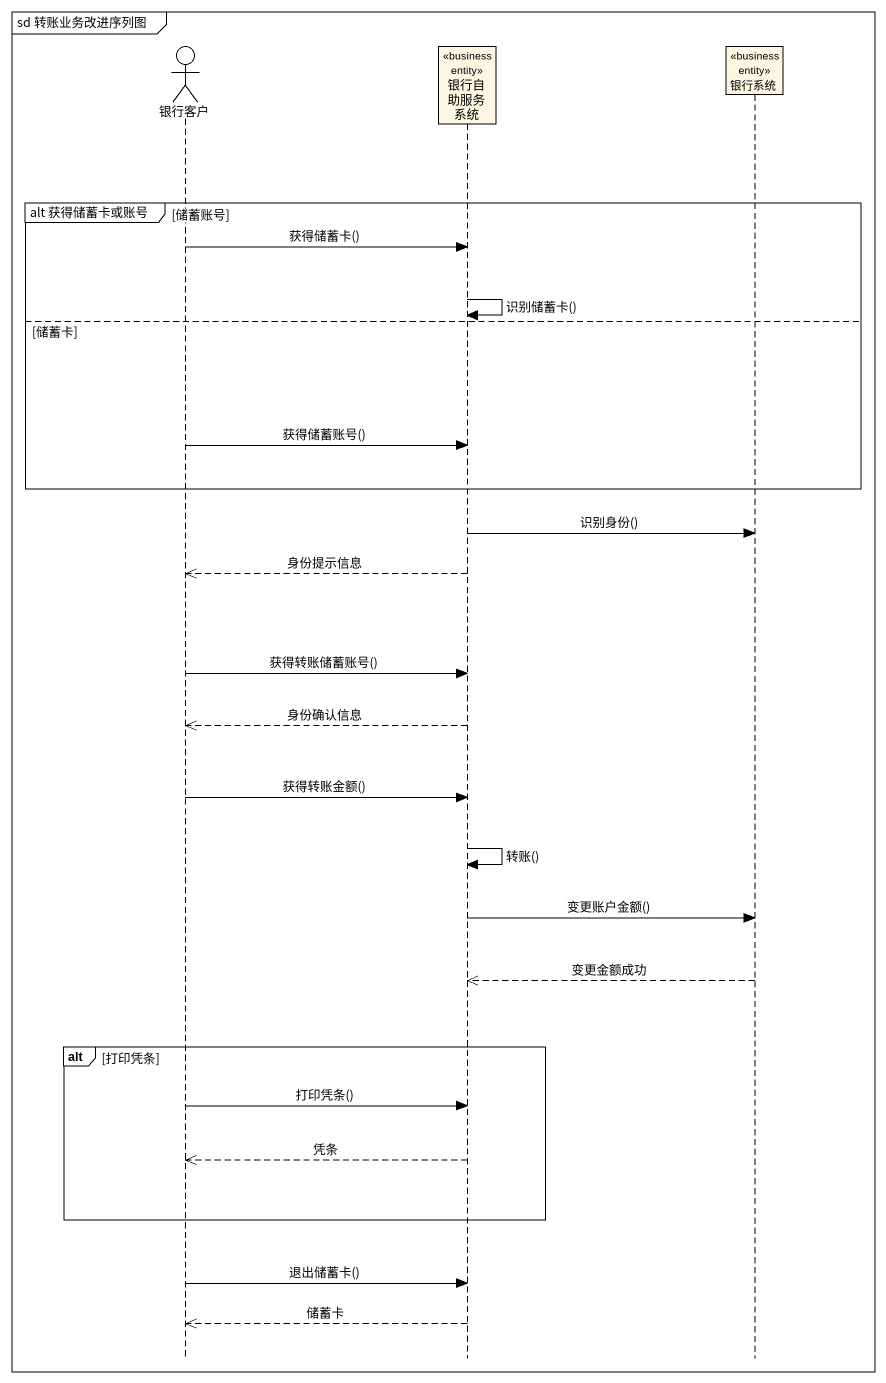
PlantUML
@startuml
mainframe sd 转账业务改进序列图
hide footbox
actor 银行客户
participant 银行自助服务系统 <<business entity>>
participant 银行系统 <<business entity>>

group alt 获得储蓄卡或账号 [储蓄账号]
  银行客户 -> 银行自助服务系统 : 获得储蓄卡()
  银行自助服务系统 -> 银行自助服务系统 : 识别储蓄卡()
else 储蓄卡
  银行客户 -> 银行自助服务系统 : 获得储蓄账号()
end
银行自助服务系统 -> 银行系统 : 识别身份()
银行自助服务系统 -->> 银行客户 : 身份提示信息
银行客户 -> 银行自助服务系统 : 获得转账储蓄账号()
银行自助服务系统 -->> 银行客户 : 身份确认信息
银行客户 -> 银行自助服务系统 : 获得转账金额()
银行自助服务系统 -> 银行自助服务系统 : 转账()
银行自助服务系统 -> 银行系统 : 变更账户金额()
银行系统 -->> 银行自助服务系统 : 变更金额成功
alt 打印凭条
  银行客户 -> 银行自助服务系统 : 打印凭条()
  银行自助服务系统 -->> 银行客户 : 凭条
end
银行客户 -> 银行自助服务系统 : 退出储蓄卡()
银行自助服务系统 -->> 银行客户 : 储蓄卡
@enduml
